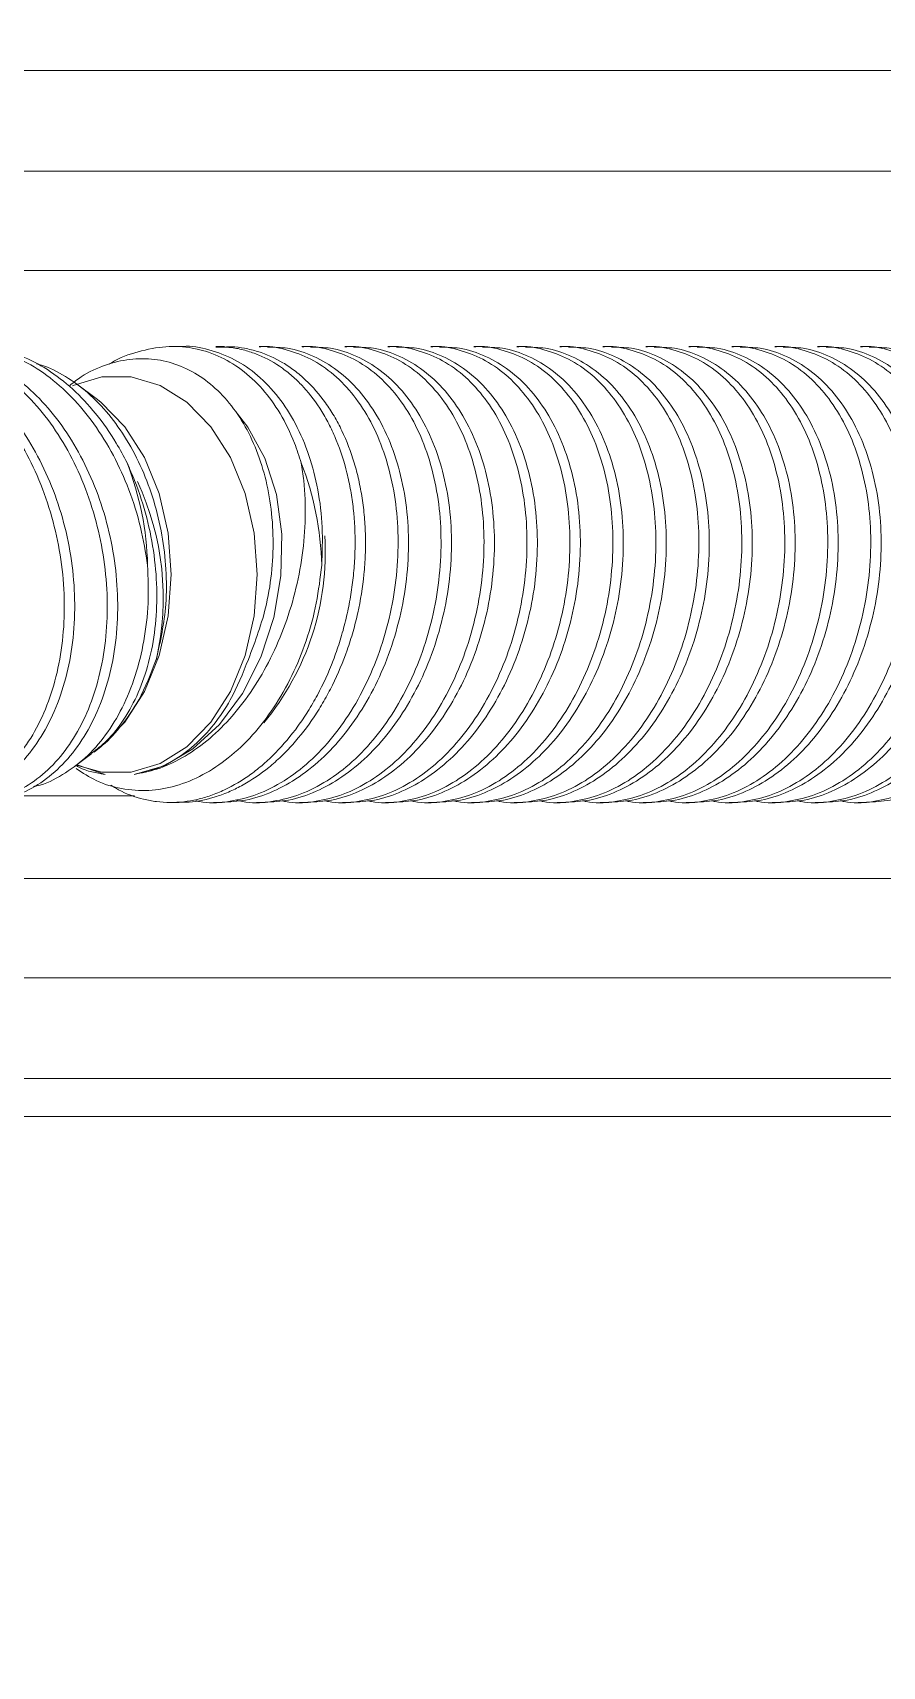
# Model space of a CAD drawing. Header units: millimetres. Extents: x -2048 to 999, y -438 to 438.
# Drawn here: x -661.6 to -626, y -220.2 to -152 of the extents above; entities that cross this region are included whole.
import ezdxf

# ---------------------------------------------------------------- set-up
doc = ezdxf.new("R2010")
doc.units = ezdxf.units.MM
doc.layers.add('LGV', color=4, linetype='Continuous')
doc.layers.add('Refrence', color=6, linetype='Continuous')

msp = doc.modelspace()

# ---------------------------------------------------------------- linework, layer by layer
at = {"layer": 'LGV', "linetype": 'Continuous', "lineweight": 15}
for p, q in [((-595.453, -153.575), (-712.96, -153.575)), ((-702.114, -157.771), (-603.331, -157.771)), ((-605.147, -161.925), (-703.929, -161.925)), ((-655.326, -165.1), (-655.687, -165.1)), ((-653.532, -165.1), (-653.892, -165.1)), ((-651.735, -165.1), (-652.094, -165.1)), ((-649.939, -165.1), (-650.298, -165.1)), ((-648.143, -165.1), (-648.502, -165.1)), ((-646.347, -165.1), (-646.706, -165.1)), ((-644.551, -165.1), (-644.91, -165.1)), ((-642.755, -165.1), (-643.114, -165.1)), ((-640.959, -165.1), (-641.318, -165.1)), ((-639.163, -165.1), (-639.522, -165.1)), ((-637.367, -165.1), (-637.726, -165.1)), ((-635.571, -165.1), (-635.929, -165.1)), ((-633.775, -165.1), (-634.133, -165.1)), ((-631.979, -165.1), (-632.337, -165.1)), ((-630.183, -165.1), (-630.541, -165.1)), ((-628.387, -165.1), (-628.745, -165.1)), ((-626.591, -165.1), (-626.949, -165.1)), ((-658.897, -167.275), (-659.667, -166.701)), ((-659.806, -182.653), (-659.075, -182.108)), ((-658.986, -182.041), (-658.897, -181.975)), ((-658.518, -182.975), (-659.698, -182.572)), ((-658.695, -182.946), (-658.518, -182.975)), ((-662.301, -183.868), (-657.304, -183.868)), ((-655.795, -184.15), (-655.435, -184.15)), ((-653.996, -184.15), (-653.639, -184.15)), ((-652.2, -184.15), (-651.842, -184.15)), ((-650.404, -184.15), (-650.046, -184.15)), ((-648.608, -184.15), (-648.25, -184.15)), ((-646.812, -184.15), (-646.454, -184.15)), ((-645.016, -184.15), (-644.658, -184.15)), ((-643.219, -184.15), (-642.862, -184.15)), ((-641.423, -184.15), (-641.066, -184.15)), ((-639.627, -184.15), (-639.27, -184.15)), ((-637.831, -184.15), (-637.474, -184.15)), ((-636.035, -184.15), (-635.678, -184.15)), ((-634.239, -184.15), (-633.882, -184.15)), ((-632.443, -184.15), (-632.086, -184.15)), ((-630.647, -184.15), (-630.29, -184.15)), ((-628.851, -184.15), (-628.494, -184.15)), ((-627.055, -184.15), (-626.698, -184.15)), ((-703.929, -187.325), (-605.147, -187.325)), ((-603.331, -191.479), (-702.114, -191.479)), ((-712.96, -195.675), (-595.453, -195.675)), ((-597.268, -197.262), (-714.775, -197.262))]:
    msp.add_line(p, q, dxfattribs=at)
at = {"layer": 'LGV', "linetype": 'Continuous', "lineweight": 15, "flags": 128}
for points in [[(-659.895, -166.738), (-659.861, -166.723), (-658.659, -166.361), (-657.431, -166.361), (-656.23, -166.723), (-655.107, -167.429), (-654.114, -168.45), (-653.292, -169.741), (-652.678, -171.245), (-652.298, -172.897), (-652.17, -174.625), (-652.298, -176.353), (-652.678, -178.005), (-653.292, -179.509), (-654.114, -180.8), (-655.107, -181.821), (-656.23, -182.527), (-657.431, -182.889), (-658.659, -182.889), (-659.677, -182.607)], [(-658.897, -167.275), (-658.7, -167.429), (-657.706, -168.45), (-656.884, -169.741), (-656.27, -171.245), (-655.89, -172.897), (-655.762, -174.625), (-655.89, -176.353), (-656.27, -178.005), (-656.884, -179.509), (-657.706, -180.8), (-658.7, -181.821), (-658.897, -181.975)], [(-657.316, -182.975), (-656.062, -182.618), (-654.855, -181.913), (-653.747, -180.889), (-652.788, -179.594), (-652.019, -178.082), (-651.475, -176.421), (-651.178, -174.683), (-651.142, -172.944), (-651.369, -171.281), (-651.848, -169.766), (-652.559, -168.466), (-652.994, -167.912)]]:
    msp.add_lwpolyline(points, dxfattribs=at)
at = {"layer": 'LGV', "linetype": 'Continuous', "lineweight": 15}
for centre, radius, start, end in [((-669.377, -174.544), 12.63, 1.39521, 21.26828), ((-662.098, -174.544), 12.63, 1.39521, 21.26828), ((-667.639, -175.611), 11.541, 347.18658, 24.95816), ((-660.51, -173.688), 11.188, 320.40402, 3.50319)]:
    msp.add_arc(centre, radius, start, end, dxfattribs=at)
for points, knots in [([(-666.044, -184.137), (-665.72, -184.123), (-665.017, -184.092), (-664.006, -183.726), (-663.029, -183.113), (-662.171, -182.264), (-661.441, -181.197), (-660.869, -179.951), (-660.463, -178.542), (-660.242, -177.027), (-660.211, -175.426), (-660.373, -173.809), (-660.728, -172.198), (-661.26, -170.67), (-661.964, -169.242), (-662.805, -167.985), (-663.776, -166.91), (-664.827, -166.07), (-665.949, -165.465), (-667.086, -165.143), (-668.008, -165.049), (-668.515, -165.157), (-668.663, -165.188)], [0, 0, 0, 0, 0.044461, 0.096343, 0.146732, 0.198563, 0.249304, 0.301486, 0.352771, 0.405516, 0.457267, 0.510507, 0.562438, 0.615884, 0.667659, 0.720958, 0.772343, 0.825244, 0.876182, 0.928616, 0.979223, 1, 1, 1, 1]), ([(-667.588, -165.115), (-667.538, -165.11), (-667.112, -165.068), (-666.293, -165.244), (-665.158, -165.659), (-664.07, -166.341), (-663.044, -167.253), (-662.122, -168.366), (-661.317, -169.665), (-660.664, -171.099), (-660.175, -172.65), (-659.873, -174.251), (-659.764, -175.881), (-659.854, -177.464), (-660.144, -178.98), (-660.619, -180.356), (-661.272, -181.577), (-662.071, -182.583), (-663.005, -183.372), (-664.029, -183.887), (-664.939, -184.143), (-665.499, -184.122), (-665.687, -184.115)], [0, 0, 0, 0, 0.007117, 0.060901, 0.112972, 0.166542, 0.218847, 0.272639, 0.325466, 0.379793, 0.433162, 0.488061, 0.54174, 0.596977, 0.650617, 0.705832, 0.759139, 0.814018, 0.866861, 0.921259, 0.973698, 1, 1, 1, 1]), ([(-664.248, -184.137), (-663.924, -184.123), (-663.221, -184.092), (-662.21, -183.726), (-661.233, -183.113), (-660.375, -182.264), (-659.645, -181.197), (-659.073, -179.951), (-658.667, -178.542), (-658.446, -177.027), (-658.415, -175.426), (-658.577, -173.809), (-658.932, -172.198), (-659.464, -170.67), (-660.168, -169.242), (-661.009, -167.985), (-661.98, -166.91), (-663.031, -166.07), (-664.153, -165.465), (-665.29, -165.143), (-666.212, -165.049), (-666.719, -165.157), (-666.867, -165.188)], [0, 0, 0, 0, 0.0444608, 0.0963433, 0.146732, 0.198563, 0.2493037, 0.3014856, 0.3527706, 0.4055162, 0.457267, 0.5105074, 0.5624385, 0.6158836, 0.6676591, 0.7209581, 0.7723431, 0.825244, 0.8761817, 0.9286161, 0.9792231, 1, 1, 1, 1]), ([(-665.792, -165.115), (-665.742, -165.11), (-665.316, -165.068), (-664.496, -165.244), (-663.362, -165.659), (-662.274, -166.341), (-661.248, -167.253), (-660.326, -168.366), (-659.521, -169.665), (-658.868, -171.099), (-658.379, -172.65), (-658.077, -174.251), (-657.968, -175.881), (-658.058, -177.464), (-658.348, -178.98), (-658.823, -180.356), (-659.476, -181.577), (-660.274, -182.583), (-661.209, -183.372), (-662.233, -183.887), (-663.143, -184.143), (-663.703, -184.122), (-663.89, -184.115)], [0, 0, 0, 0, 0.007117, 0.060901, 0.112972, 0.166542, 0.218847, 0.272639, 0.325466, 0.379793, 0.433162, 0.488061, 0.54174, 0.596977, 0.650617, 0.705832, 0.759139, 0.814018, 0.866861, 0.921259, 0.973698, 1, 1, 1, 1]), ([(-656.751, -174.236), (-656.838, -173.706), (-657.012, -172.629), (-657.507, -171.081), (-658.164, -169.618), (-658.969, -168.314), (-659.908, -167.182), (-660.937, -166.278), (-662.047, -165.604), (-663.179, -165.205), (-664.209, -165.05), (-664.827, -165.147), (-665.08, -165.187)], [0, 0, 0, 0, 0.102798, 0.208575, 0.31136, 0.417167, 0.519222, 0.624288, 0.72545, 0.829586, 0.930043, 1, 1, 1, 1]), ([(-663.996, -165.125), (-663.725, -165.129), (-663.073, -165.136), (-662.036, -165.456), (-660.92, -166.031), (-659.869, -166.846), (-658.898, -167.884), (-658.147, -168.945), (-657.756, -169.683), (-657.608, -169.963)], [0, 0, 0, 0, 0.113319, 0.272755, 0.4275, 0.586679, 0.742434, 0.902613, 1, 1, 1, 1]), ([(-658.355, -165.844), (-658.325, -165.824), (-657.938, -165.564), (-657.134, -165.289), (-655.995, -165.061), (-654.864, -165.128), (-653.799, -165.45), (-652.808, -166.032), (-651.932, -166.845), (-651.183, -167.884), (-650.656, -168.945), (-650.418, -169.683), (-650.328, -169.963)], [0, 0, 0, 0, 0.009774, 0.123634, 0.240853, 0.353768, 0.469968, 0.58275, 0.698763, 0.81228, 0.929022, 1, 1, 1, 1]), ([(-653.892, -165.131), (-653.651, -165.128), (-653.218, -165.123), (-652.625, -165.265), (-651.922, -165.506), (-651.259, -165.88), (-650.649, -166.371), (-650.078, -166.939), (-649.571, -167.617), (-649.139, -168.389), (-648.759, -169.223), (-648.461, -170.138), (-648.255, -171.114), (-648.11, -172.127), (-648.059, -173.183), (-648.105, -174.256), (-648.188, -175.063), (-648.318, -175.867), (-648.496, -176.671), (-648.721, -177.459), (-649.079, -178.478), (-649.522, -179.448), (-650.04, -180.341), (-650.603, -181.178), (-651.231, -181.924), (-651.907, -182.56), (-652.609, -183.118), (-653.347, -183.557), (-654.102, -183.865), (-654.862, -184.085), (-655.625, -184.173), (-656.374, -184.126), (-657.106, -183.988), (-657.752, -183.758), (-658.186, -183.489), (-658.293, -183.423)], [0, 0, 0, 0, 0.030172, 0.054197, 0.07729, 0.124257, 0.148185, 0.171382, 0.218552, 0.242578, 0.266007, 0.313647, 0.337911, 0.36158, 0.409714, 0.434235, 0.458042, 0.482013, 0.506507, 0.531181, 0.554969, 0.603364, 0.628029, 0.651669, 0.699766, 0.724282, 0.747717, 0.795393, 0.819695, 0.842951, 0.890259, 0.914368, 0.937536, 0.984657, 1, 1, 1, 1]), ([(-655.435, -184.144), (-655.295, -184.143), (-654.779, -184.137), (-654.06, -183.98), (-653.308, -183.697), (-652.566, -183.328), (-651.847, -182.838), (-651.167, -182.236), (-650.517, -181.562), (-649.917, -180.788), (-649.383, -179.931), (-648.895, -179.02), (-648.482, -178.04), (-648.157, -177.016), (-647.891, -175.964), (-647.718, -174.885), (-647.644, -173.807), (-647.638, -173.005), (-647.681, -172.216), (-647.775, -171.434), (-647.918, -170.678), (-648.171, -169.713), (-648.517, -168.813), (-648.948, -168.003), (-649.431, -167.259), (-649.988, -166.618), (-650.605, -166.096), (-651.257, -165.658), (-651.956, -165.341), (-652.686, -165.17), (-653.151, -165.093), (-653.434, -165.117), (-653.531, -165.125)], [0, 0, 0, 0, 0.019819, 0.072683, 0.099621, 0.125596, 0.17842, 0.205328, 0.231485, 0.284672, 0.311762, 0.3382, 0.391959, 0.419342, 0.446019, 0.500274, 0.527915, 0.554685, 0.581641, 0.609187, 0.636937, 0.663626, 0.717922, 0.745598, 0.772085, 0.825974, 0.853443, 0.879701, 0.933118, 0.960344, 0.986431, 1, 1, 1, 1]), ([(-649.472, -174.236), (-649.453, -173.706), (-649.414, -172.629), (-649.607, -171.081), (-649.982, -169.618), (-650.538, -168.314), (-651.265, -167.181), (-652.125, -166.279), (-653.108, -165.601), (-654.168, -165.219), (-654.925, -165.059), (-655.312, -165.103), (-655.326, -165.105)], [0, 0, 0, 0, 0.110097, 0.223384, 0.333467, 0.446786, 0.556088, 0.668614, 0.776959, 0.888489, 0.996079, 1, 1, 1, 1]), ([(-652.093, -165.115), (-652.042, -165.11), (-651.608, -165.068), (-650.826, -165.244), (-649.781, -165.659), (-648.841, -166.341), (-648.01, -167.253), (-647.324, -168.366), (-646.792, -169.665), (-646.436, -171.099), (-646.264, -172.65), (-646.285, -174.251), (-646.5, -175.881), (-646.901, -177.464), (-647.485, -178.98), (-648.223, -180.356), (-649.107, -181.577), (-650.095, -182.584), (-651.176, -183.368), (-652.298, -183.9), (-653.447, -184.148), (-654.268, -184.198), (-654.686, -184.089), (-654.738, -184.075)], [0, 0, 0, 0, 0.006875, 0.058829, 0.109129, 0.160876, 0.211401, 0.263364, 0.314393, 0.366873, 0.418426, 0.471457, 0.52331, 0.576668, 0.628484, 0.68182, 0.733313, 0.786325, 0.83737, 0.889918, 0.940573, 0.992709, 1, 1, 1, 1]), ([(-653.639, -184.137), (-653.312, -184.123), (-652.602, -184.092), (-651.511, -183.726), (-650.402, -183.113), (-649.362, -182.264), (-648.404, -181.197), (-647.57, -179.951), (-646.871, -178.542), (-646.339, -177.027), (-645.984, -175.426), (-645.823, -173.809), (-645.861, -172.198), (-646.096, -170.67), (-646.526, -169.242), (-647.129, -167.985), (-647.897, -166.91), (-648.791, -166.068), (-649.802, -165.473), (-650.79, -165.14), (-651.455, -165.129), (-651.736, -165.124)], [0, 0, 0, 0, 0.045979, 0.099633, 0.151742, 0.205343, 0.257817, 0.31178, 0.364817, 0.419363, 0.472881, 0.52794, 0.581644, 0.636914, 0.690458, 0.745577, 0.798716, 0.853424, 0.906101, 0.960325, 1, 1, 1, 1]), ([(-650.297, -165.115), (-650.246, -165.11), (-649.812, -165.068), (-649.03, -165.244), (-647.985, -165.659), (-647.045, -166.341), (-646.214, -167.253), (-645.528, -168.366), (-644.995, -169.665), (-644.64, -171.099), (-644.468, -172.65), (-644.489, -174.251), (-644.704, -175.881), (-645.105, -177.464), (-645.689, -178.98), (-646.427, -180.356), (-647.311, -181.577), (-648.299, -182.584), (-649.38, -183.368), (-650.502, -183.9), (-651.651, -184.15), (-652.507, -184.195), (-652.959, -184.073), (-653.045, -184.05)], [0, 0, 0, 0, 0.006842, 0.058543, 0.108598, 0.160094, 0.210373, 0.262084, 0.312865, 0.365089, 0.416391, 0.469164, 0.520765, 0.573864, 0.625427, 0.678504, 0.729747, 0.782501, 0.833298, 0.885591, 0.936, 0.987882, 1, 1, 1, 1]), ([(-651.843, -184.137), (-651.515, -184.123), (-650.806, -184.092), (-649.715, -183.726), (-648.605, -183.113), (-647.566, -182.264), (-646.608, -181.197), (-645.774, -179.951), (-645.075, -178.542), (-644.543, -177.027), (-644.188, -175.426), (-644.027, -173.809), (-644.065, -172.198), (-644.3, -170.67), (-644.73, -169.242), (-645.333, -167.985), (-646.101, -166.91), (-646.995, -166.068), (-648.006, -165.473), (-648.994, -165.14), (-649.659, -165.129), (-649.94, -165.124)], [0, 0, 0, 0, 0.045979, 0.0996332, 0.1517424, 0.2053433, 0.2578166, 0.3117804, 0.3648166, 0.4193633, 0.4728812, 0.5279396, 0.581644, 0.6369141, 0.6904576, 0.7455766, 0.7987162, 0.8534235, 0.9061006, 0.9603254, 1, 1, 1, 1]), ([(-648.501, -165.115), (-648.45, -165.11), (-648.015, -165.068), (-647.234, -165.244), (-646.189, -165.659), (-645.249, -166.341), (-644.418, -167.253), (-643.732, -168.366), (-643.199, -169.665), (-642.844, -171.099), (-642.672, -172.65), (-642.693, -174.251), (-642.908, -175.881), (-643.309, -177.464), (-643.893, -178.98), (-644.631, -180.356), (-645.515, -181.577), (-646.503, -182.584), (-647.584, -183.368), (-648.706, -183.9), (-649.854, -184.148), (-650.676, -184.198), (-651.095, -184.089), (-651.146, -184.075)], [0, 0, 0, 0, 0.0068748, 0.0588267, 0.1091249, 0.1608703, 0.2113938, 0.2633549, 0.3143821, 0.3668595, 0.4184111, 0.4714399, 0.5232911, 0.5766472, 0.6284611, 0.6817954, 0.7332867, 0.7862968, 0.8373401, 0.8898865, 0.9405397, 0.9926735, 1, 1, 1, 1]), ([(-650.047, -184.137), (-649.719, -184.123), (-649.01, -184.092), (-647.919, -183.726), (-646.809, -183.113), (-645.77, -182.264), (-644.812, -181.197), (-643.978, -179.951), (-643.279, -178.542), (-642.747, -177.027), (-642.392, -175.426), (-642.231, -173.809), (-642.269, -172.198), (-642.504, -170.67), (-642.934, -169.242), (-643.537, -167.985), (-644.305, -166.91), (-645.198, -166.068), (-646.21, -165.473), (-647.198, -165.14), (-647.863, -165.129), (-648.144, -165.124)], [0, 0, 0, 0, 0.045979, 0.099633, 0.151742, 0.205343, 0.257817, 0.31178, 0.364817, 0.419363, 0.472881, 0.52794, 0.581644, 0.636914, 0.690458, 0.745577, 0.798716, 0.853424, 0.906101, 0.960325, 1, 1, 1, 1]), ([(-646.705, -165.115), (-646.654, -165.11), (-646.219, -165.068), (-645.438, -165.244), (-644.393, -165.659), (-643.453, -166.341), (-642.621, -167.253), (-641.936, -168.366), (-641.403, -169.665), (-641.048, -171.099), (-640.876, -172.65), (-640.897, -174.251), (-641.112, -175.881), (-641.513, -177.464), (-642.097, -178.98), (-642.834, -180.356), (-643.719, -181.577), (-644.707, -182.584), (-645.788, -183.368), (-646.91, -183.9), (-648.058, -184.148), (-648.88, -184.198), (-649.299, -184.089), (-649.35, -184.075)], [0, 0, 0, 0, 0.006875, 0.058827, 0.109125, 0.16087, 0.211394, 0.263355, 0.314382, 0.36686, 0.418411, 0.47144, 0.523291, 0.576647, 0.628461, 0.681795, 0.733287, 0.786297, 0.83734, 0.889886, 0.94054, 0.992674, 1, 1, 1, 1]), ([(-648.251, -184.137), (-647.923, -184.123), (-647.213, -184.092), (-646.123, -183.726), (-645.013, -183.113), (-643.974, -182.264), (-643.016, -181.197), (-642.182, -179.951), (-641.483, -178.542), (-640.951, -177.027), (-640.596, -175.426), (-640.435, -173.809), (-640.473, -172.198), (-640.708, -170.67), (-641.138, -169.242), (-641.741, -167.985), (-642.509, -166.91), (-643.402, -166.068), (-644.414, -165.473), (-645.402, -165.14), (-646.067, -165.129), (-646.348, -165.124)], [0, 0, 0, 0, 0.045979, 0.0996332, 0.1517424, 0.2053433, 0.2578166, 0.3117804, 0.3648166, 0.4193633, 0.4728812, 0.5279396, 0.581644, 0.6369141, 0.6904576, 0.7455766, 0.7987162, 0.8534235, 0.9061006, 0.9603254, 1, 1, 1, 1]), ([(-644.909, -165.115), (-644.858, -165.11), (-644.423, -165.068), (-643.642, -165.244), (-642.597, -165.659), (-641.656, -166.341), (-640.825, -167.253), (-640.14, -168.366), (-639.607, -169.665), (-639.252, -171.099), (-639.08, -172.65), (-639.101, -174.251), (-639.316, -175.881), (-639.717, -177.464), (-640.3, -178.98), (-641.038, -180.356), (-641.923, -181.577), (-642.911, -182.584), (-643.992, -183.368), (-645.114, -183.9), (-646.262, -184.148), (-647.084, -184.198), (-647.503, -184.089), (-647.554, -184.075)], [0, 0, 0, 0, 0.0068748, 0.0588267, 0.1091249, 0.1608703, 0.2113938, 0.2633549, 0.3143821, 0.3668595, 0.4184111, 0.4714399, 0.5232911, 0.5766472, 0.6284611, 0.6817954, 0.7332867, 0.7862968, 0.8373401, 0.8898865, 0.9405397, 0.9926735, 1, 1, 1, 1]), ([(-646.455, -184.137), (-646.127, -184.123), (-645.417, -184.092), (-644.327, -183.726), (-643.217, -183.113), (-642.178, -182.264), (-641.22, -181.197), (-640.386, -179.951), (-639.687, -178.542), (-639.155, -177.027), (-638.8, -175.426), (-638.639, -173.809), (-638.677, -172.198), (-638.912, -170.67), (-639.342, -169.242), (-639.945, -167.985), (-640.713, -166.91), (-641.606, -166.068), (-642.618, -165.473), (-643.606, -165.14), (-644.271, -165.129), (-644.552, -165.124)], [0, 0, 0, 0, 0.045979, 0.099633, 0.151742, 0.205343, 0.257817, 0.31178, 0.364817, 0.419363, 0.472881, 0.52794, 0.581644, 0.636914, 0.690458, 0.745577, 0.798716, 0.853424, 0.906101, 0.960325, 1, 1, 1, 1]), ([(-643.113, -165.115), (-643.062, -165.11), (-642.627, -165.068), (-641.846, -165.244), (-640.801, -165.659), (-639.86, -166.341), (-639.029, -167.253), (-638.344, -168.366), (-637.811, -169.665), (-637.456, -171.099), (-637.284, -172.65), (-637.305, -174.251), (-637.52, -175.881), (-637.921, -177.464), (-638.504, -178.98), (-639.242, -180.356), (-640.127, -181.577), (-641.115, -182.584), (-642.195, -183.368), (-643.318, -183.9), (-644.466, -184.148), (-645.288, -184.198), (-645.707, -184.089), (-645.758, -184.075)], [0, 0, 0, 0, 0.0068748, 0.0588267, 0.1091249, 0.1608703, 0.2113938, 0.2633549, 0.3143821, 0.3668595, 0.4184111, 0.4714399, 0.5232911, 0.5766472, 0.6284611, 0.6817954, 0.7332867, 0.7862968, 0.8373401, 0.8898865, 0.9405397, 0.9926735, 1, 1, 1, 1]), ([(-644.659, -184.137), (-644.331, -184.123), (-643.621, -184.092), (-642.531, -183.726), (-641.421, -183.113), (-640.382, -182.264), (-639.424, -181.197), (-638.59, -179.951), (-637.891, -178.542), (-637.359, -177.027), (-637.004, -175.426), (-636.843, -173.809), (-636.881, -172.198), (-637.116, -170.67), (-637.546, -169.242), (-638.149, -167.985), (-638.917, -166.91), (-639.81, -166.068), (-640.822, -165.473), (-641.81, -165.14), (-642.475, -165.129), (-642.756, -165.124)], [0, 0, 0, 0, 0.045979, 0.099633, 0.151742, 0.205343, 0.257817, 0.31178, 0.364817, 0.419363, 0.472881, 0.52794, 0.581644, 0.636914, 0.690458, 0.745577, 0.798716, 0.853424, 0.906101, 0.960325, 1, 1, 1, 1]), ([(-641.317, -165.115), (-641.266, -165.11), (-640.831, -165.068), (-640.05, -165.244), (-639.005, -165.659), (-638.064, -166.341), (-637.233, -167.253), (-636.548, -168.366), (-636.015, -169.665), (-635.66, -171.099), (-635.488, -172.65), (-635.508, -174.251), (-635.724, -175.881), (-636.125, -177.464), (-636.708, -178.98), (-637.446, -180.356), (-638.331, -181.577), (-639.319, -182.584), (-640.399, -183.368), (-641.522, -183.9), (-642.67, -184.149), (-643.508, -184.197), (-643.942, -184.081), (-644.01, -184.063)], [0, 0, 0, 0, 0.006859, 0.058695, 0.108881, 0.160511, 0.210921, 0.262766, 0.313679, 0.366039, 0.417476, 0.470386, 0.522121, 0.575358, 0.627056, 0.680271, 0.731647, 0.784539, 0.835468, 0.887897, 0.938437, 0.990454, 1, 1, 1, 1]), ([(-642.863, -184.137), (-642.535, -184.123), (-641.825, -184.092), (-640.735, -183.726), (-639.625, -183.113), (-638.586, -182.264), (-637.628, -181.197), (-636.794, -179.951), (-636.095, -178.542), (-635.563, -177.027), (-635.208, -175.426), (-635.047, -173.809), (-635.085, -172.198), (-635.32, -170.67), (-635.75, -169.242), (-636.353, -167.985), (-637.121, -166.91), (-638.014, -166.068), (-639.025, -165.473), (-640.014, -165.14), (-640.679, -165.129), (-640.96, -165.124)], [0, 0, 0, 0, 0.045979, 0.099633, 0.151742, 0.205343, 0.257817, 0.31178, 0.364817, 0.419363, 0.472881, 0.52794, 0.581644, 0.636914, 0.690458, 0.745577, 0.798716, 0.853424, 0.906101, 0.960325, 1, 1, 1, 1]), ([(-639.521, -165.115), (-639.47, -165.11), (-639.035, -165.068), (-638.254, -165.244), (-637.209, -165.659), (-636.268, -166.341), (-635.437, -167.253), (-634.752, -168.366), (-634.219, -169.665), (-633.864, -171.099), (-633.692, -172.65), (-633.712, -174.251), (-633.928, -175.881), (-634.329, -177.464), (-634.912, -178.98), (-635.65, -180.356), (-636.535, -181.577), (-637.523, -182.584), (-638.603, -183.368), (-639.726, -183.9), (-640.874, -184.148), (-641.696, -184.198), (-642.114, -184.089), (-642.166, -184.075)], [0, 0, 0, 0, 0.006875, 0.058827, 0.109125, 0.16087, 0.211394, 0.263355, 0.314382, 0.36686, 0.418411, 0.47144, 0.523291, 0.576647, 0.628461, 0.681795, 0.733287, 0.786297, 0.83734, 0.889886, 0.94054, 0.992674, 1, 1, 1, 1]), ([(-641.067, -184.137), (-640.739, -184.123), (-640.029, -184.092), (-638.939, -183.726), (-637.829, -183.113), (-636.79, -182.264), (-635.832, -181.197), (-634.998, -179.951), (-634.299, -178.542), (-633.767, -177.027), (-633.412, -175.426), (-633.251, -173.809), (-633.289, -172.198), (-633.524, -170.67), (-633.954, -169.242), (-634.557, -167.985), (-635.325, -166.91), (-636.218, -166.068), (-637.229, -165.473), (-638.218, -165.14), (-638.883, -165.129), (-639.164, -165.124)], [0, 0, 0, 0, 0.045979, 0.099633, 0.151742, 0.205343, 0.257817, 0.31178, 0.364817, 0.419363, 0.472881, 0.52794, 0.581644, 0.636914, 0.690458, 0.745577, 0.798716, 0.853424, 0.906101, 0.960325, 1, 1, 1, 1]), ([(-637.725, -165.115), (-637.674, -165.11), (-637.239, -165.068), (-636.458, -165.244), (-635.413, -165.659), (-634.472, -166.341), (-633.641, -167.253), (-632.956, -168.366), (-632.423, -169.665), (-632.068, -171.099), (-631.896, -172.65), (-631.916, -174.251), (-632.132, -175.881), (-632.533, -177.464), (-633.116, -178.98), (-633.854, -180.356), (-634.739, -181.577), (-635.726, -182.584), (-636.807, -183.368), (-637.93, -183.9), (-639.078, -184.148), (-639.9, -184.198), (-640.318, -184.089), (-640.37, -184.075)], [0, 0, 0, 0, 0.0068748, 0.0588267, 0.1091249, 0.1608703, 0.2113938, 0.2633549, 0.3143821, 0.3668595, 0.4184111, 0.4714399, 0.5232911, 0.5766472, 0.6284611, 0.6817954, 0.7332867, 0.7862968, 0.8373401, 0.8898865, 0.9405397, 0.9926735, 1, 1, 1, 1]), ([(-639.271, -184.137), (-638.943, -184.123), (-638.233, -184.092), (-637.143, -183.726), (-636.033, -183.113), (-634.994, -182.264), (-634.036, -181.197), (-633.202, -179.951), (-632.503, -178.542), (-631.971, -177.027), (-631.616, -175.426), (-631.455, -173.809), (-631.493, -172.198), (-631.728, -170.67), (-632.158, -169.242), (-632.76, -167.985), (-633.529, -166.91), (-634.422, -166.068), (-635.433, -165.473), (-636.422, -165.14), (-637.087, -165.129), (-637.368, -165.124)], [0, 0, 0, 0, 0.045979, 0.099633, 0.151742, 0.205343, 0.257817, 0.31178, 0.364817, 0.419363, 0.472881, 0.52794, 0.581644, 0.636914, 0.690458, 0.745577, 0.798716, 0.853424, 0.906101, 0.960325, 1, 1, 1, 1]), ([(-635.929, -165.115), (-635.878, -165.11), (-635.443, -165.068), (-634.662, -165.244), (-633.617, -165.659), (-632.676, -166.341), (-631.845, -167.253), (-631.159, -168.366), (-630.627, -169.665), (-630.272, -171.099), (-630.1, -172.65), (-630.12, -174.251), (-630.335, -175.881), (-630.737, -177.464), (-631.32, -178.98), (-632.058, -180.356), (-632.943, -181.577), (-633.93, -182.584), (-635.011, -183.368), (-636.134, -183.9), (-637.282, -184.148), (-638.104, -184.198), (-638.522, -184.089), (-638.574, -184.075)], [0, 0, 0, 0, 0.006875, 0.058827, 0.109125, 0.16087, 0.211394, 0.263355, 0.314382, 0.36686, 0.418411, 0.47144, 0.523291, 0.576647, 0.628461, 0.681795, 0.733287, 0.786297, 0.83734, 0.889886, 0.94054, 0.992674, 1, 1, 1, 1]), ([(-637.475, -184.137), (-637.147, -184.123), (-636.437, -184.092), (-635.347, -183.726), (-634.237, -183.113), (-633.198, -182.264), (-632.24, -181.197), (-631.406, -179.951), (-630.707, -178.542), (-630.175, -177.027), (-629.819, -175.426), (-629.659, -173.809), (-629.697, -172.198), (-629.932, -170.67), (-630.362, -169.242), (-630.964, -167.985), (-631.733, -166.91), (-632.626, -166.068), (-633.637, -165.473), (-634.626, -165.14), (-635.291, -165.129), (-635.572, -165.124)], [0, 0, 0, 0, 0.045979, 0.099633, 0.151742, 0.205343, 0.257817, 0.31178, 0.364817, 0.419363, 0.472881, 0.52794, 0.581644, 0.636914, 0.690458, 0.745577, 0.798716, 0.853424, 0.906101, 0.960325, 1, 1, 1, 1]), ([(-634.133, -165.115), (-634.082, -165.11), (-633.647, -165.068), (-632.866, -165.244), (-631.821, -165.659), (-630.88, -166.341), (-630.049, -167.253), (-629.363, -168.366), (-628.831, -169.665), (-628.476, -171.099), (-628.304, -172.65), (-628.324, -174.251), (-628.539, -175.881), (-628.941, -177.464), (-629.524, -178.98), (-630.262, -180.356), (-631.147, -181.577), (-632.134, -182.584), (-633.215, -183.368), (-634.337, -183.9), (-635.486, -184.148), (-636.308, -184.198), (-636.726, -184.089), (-636.778, -184.075)], [0, 0, 0, 0, 0.0068748, 0.0588267, 0.1091249, 0.1608703, 0.2113938, 0.2633549, 0.3143821, 0.3668595, 0.4184111, 0.4714399, 0.5232911, 0.5766472, 0.6284611, 0.6817954, 0.7332867, 0.7862968, 0.8373401, 0.8898865, 0.9405397, 0.9926735, 1, 1, 1, 1]), ([(-635.679, -184.137), (-635.351, -184.123), (-634.641, -184.092), (-633.551, -183.726), (-632.441, -183.113), (-631.401, -182.264), (-630.444, -181.197), (-629.61, -179.951), (-628.911, -178.542), (-628.379, -177.027), (-628.023, -175.426), (-627.863, -173.809), (-627.901, -172.198), (-628.136, -170.67), (-628.566, -169.242), (-629.168, -167.985), (-629.937, -166.91), (-630.83, -166.068), (-631.841, -165.473), (-632.83, -165.14), (-633.495, -165.129), (-633.776, -165.124)], [0, 0, 0, 0, 0.045979, 0.099633, 0.151742, 0.205343, 0.257817, 0.31178, 0.364817, 0.419363, 0.472881, 0.52794, 0.581644, 0.636914, 0.690458, 0.745577, 0.798716, 0.853424, 0.906101, 0.960325, 1, 1, 1, 1]), ([(-632.337, -165.115), (-632.286, -165.11), (-631.851, -165.068), (-631.07, -165.244), (-630.025, -165.659), (-629.084, -166.341), (-628.253, -167.253), (-627.567, -168.366), (-627.035, -169.665), (-626.68, -171.099), (-626.507, -172.65), (-626.528, -174.251), (-626.743, -175.881), (-627.145, -177.464), (-627.728, -178.98), (-628.466, -180.356), (-629.351, -181.577), (-630.338, -182.584), (-631.419, -183.368), (-632.541, -183.9), (-633.69, -184.148), (-634.511, -184.198), (-634.93, -184.089), (-634.982, -184.075)], [0, 0, 0, 0, 0.006875, 0.058827, 0.109125, 0.16087, 0.211394, 0.263355, 0.314382, 0.36686, 0.418411, 0.47144, 0.523291, 0.576647, 0.628461, 0.681795, 0.733287, 0.786297, 0.83734, 0.889886, 0.94054, 0.992674, 1, 1, 1, 1]), ([(-633.883, -184.137), (-633.555, -184.123), (-632.845, -184.092), (-631.755, -183.726), (-630.645, -183.113), (-629.605, -182.264), (-628.648, -181.197), (-627.814, -179.951), (-627.115, -178.542), (-626.583, -177.027), (-626.227, -175.426), (-626.067, -173.809), (-626.105, -172.198), (-626.34, -170.67), (-626.77, -169.242), (-627.372, -167.985), (-628.14, -166.91), (-629.034, -166.068), (-630.045, -165.473), (-631.034, -165.14), (-631.699, -165.129), (-631.98, -165.124)], [0, 0, 0, 0, 0.045979, 0.099633, 0.151742, 0.205343, 0.257817, 0.31178, 0.364817, 0.419363, 0.472881, 0.52794, 0.581644, 0.636914, 0.690458, 0.745577, 0.798716, 0.853424, 0.906101, 0.960325, 1, 1, 1, 1]), ([(-630.541, -165.115), (-630.49, -165.11), (-630.055, -165.068), (-629.274, -165.244), (-628.229, -165.659), (-627.288, -166.341), (-626.457, -167.253), (-625.771, -168.366), (-625.239, -169.665), (-624.884, -171.099), (-624.711, -172.65), (-624.732, -174.251), (-624.947, -175.881), (-625.349, -177.464), (-625.932, -178.98), (-626.67, -180.356), (-627.555, -181.577), (-628.542, -182.584), (-629.623, -183.368), (-630.745, -183.9), (-631.894, -184.148), (-632.715, -184.198), (-633.134, -184.089), (-633.186, -184.075)], [0, 0, 0, 0, 0.006875, 0.058827, 0.109125, 0.16087, 0.211394, 0.263355, 0.314382, 0.36686, 0.418411, 0.47144, 0.523291, 0.576647, 0.628461, 0.681795, 0.733287, 0.786297, 0.83734, 0.889886, 0.94054, 0.992674, 1, 1, 1, 1]), ([(-632.086, -184.137), (-631.759, -184.123), (-631.049, -184.092), (-629.959, -183.726), (-628.849, -183.113), (-627.809, -182.264), (-626.852, -181.197), (-626.018, -179.951), (-625.319, -178.542), (-624.787, -177.027), (-624.431, -175.426), (-624.271, -173.809), (-624.309, -172.198), (-624.544, -170.67), (-624.974, -169.242), (-625.576, -167.985), (-626.344, -166.91), (-627.238, -166.068), (-628.249, -165.473), (-629.238, -165.14), (-629.903, -165.129), (-630.184, -165.124)], [0, 0, 0, 0, 0.045979, 0.099633, 0.151742, 0.205343, 0.257817, 0.31178, 0.364817, 0.419363, 0.472881, 0.52794, 0.581644, 0.636914, 0.690458, 0.745577, 0.798716, 0.853424, 0.906101, 0.960325, 1, 1, 1, 1]), ([(-628.745, -165.115), (-628.694, -165.11), (-628.259, -165.068), (-627.477, -165.244), (-626.433, -165.659), (-625.492, -166.341), (-624.661, -167.253), (-623.975, -168.366), (-623.443, -169.665), (-623.087, -171.099), (-622.915, -172.65), (-622.936, -174.251), (-623.151, -175.881), (-623.553, -177.464), (-624.136, -178.98), (-624.874, -180.356), (-625.759, -181.577), (-626.746, -182.584), (-627.827, -183.368), (-628.949, -183.9), (-630.098, -184.148), (-630.919, -184.198), (-631.338, -184.089), (-631.39, -184.075)], [0, 0, 0, 0, 0.0068748, 0.0588267, 0.1091249, 0.1608703, 0.2113938, 0.2633549, 0.3143821, 0.3668595, 0.4184111, 0.4714399, 0.5232911, 0.5766472, 0.6284611, 0.6817954, 0.7332867, 0.7862968, 0.8373401, 0.8898865, 0.9405397, 0.9926735, 1, 1, 1, 1]), ([(-630.29, -184.137), (-629.963, -184.123), (-629.253, -184.092), (-628.163, -183.726), (-627.053, -183.113), (-626.013, -182.264), (-625.056, -181.197), (-624.222, -179.951), (-623.522, -178.542), (-622.991, -177.027), (-622.635, -175.426), (-622.475, -173.809), (-622.512, -172.198), (-622.748, -170.67), (-623.178, -169.242), (-623.78, -167.985), (-624.548, -166.91), (-625.442, -166.068), (-626.453, -165.473), (-627.442, -165.14), (-628.107, -165.129), (-628.388, -165.124)], [0, 0, 0, 0, 0.045979, 0.099633, 0.151742, 0.205343, 0.257817, 0.31178, 0.364817, 0.419363, 0.472881, 0.52794, 0.581644, 0.636914, 0.690458, 0.745577, 0.798716, 0.853424, 0.906101, 0.960325, 1, 1, 1, 1]), ([(-626.949, -165.115), (-626.898, -165.11), (-626.463, -165.068), (-625.681, -165.244), (-624.636, -165.659), (-623.696, -166.341), (-622.865, -167.253), (-622.179, -168.366), (-621.647, -169.665), (-621.291, -171.099), (-621.119, -172.65), (-621.14, -174.251), (-621.355, -175.881), (-621.756, -177.464), (-622.34, -178.98), (-623.078, -180.356), (-623.963, -181.577), (-624.95, -182.584), (-626.031, -183.368), (-627.153, -183.9), (-628.302, -184.148), (-629.123, -184.198), (-629.542, -184.089), (-629.594, -184.075)], [0, 0, 0, 0, 0.006875, 0.058827, 0.109125, 0.16087, 0.211394, 0.263355, 0.314382, 0.36686, 0.418411, 0.47144, 0.523291, 0.576647, 0.628461, 0.681795, 0.733287, 0.786297, 0.83734, 0.889886, 0.94054, 0.992674, 1, 1, 1, 1]), ([(-628.494, -184.137), (-628.167, -184.123), (-627.457, -184.092), (-626.367, -183.726), (-625.257, -183.113), (-624.217, -182.264), (-623.26, -181.197), (-622.425, -179.951), (-621.726, -178.542), (-621.195, -177.027), (-620.839, -175.426), (-620.679, -173.809), (-620.716, -172.198), (-620.952, -170.67), (-621.382, -169.242), (-621.984, -167.985), (-622.752, -166.91), (-623.646, -166.068), (-624.657, -165.473), (-625.646, -165.14), (-626.311, -165.129), (-626.591, -165.124)], [0, 0, 0, 0, 0.045979, 0.099633, 0.151742, 0.205343, 0.257817, 0.31178, 0.364817, 0.419363, 0.472881, 0.52794, 0.581644, 0.636914, 0.690458, 0.745577, 0.798716, 0.853424, 0.906101, 0.960325, 1, 1, 1, 1]), ([(-625.153, -165.115), (-625.102, -165.11), (-624.667, -165.068), (-623.885, -165.244), (-622.84, -165.659), (-621.9, -166.341), (-621.069, -167.253), (-620.383, -168.366), (-619.851, -169.665), (-619.495, -171.099), (-619.323, -172.65), (-619.344, -174.251), (-619.559, -175.881), (-619.96, -177.464), (-620.544, -178.98), (-621.282, -180.356), (-622.167, -181.577), (-623.154, -182.584), (-624.235, -183.368), (-625.357, -183.9), (-626.506, -184.148), (-627.327, -184.198), (-627.746, -184.089), (-627.798, -184.075)], [0, 0, 0, 0, 0.0068748, 0.0588267, 0.1091249, 0.1608703, 0.2113938, 0.2633549, 0.3143821, 0.3668595, 0.4184111, 0.4714399, 0.5232911, 0.5766472, 0.6284611, 0.6817954, 0.7332867, 0.7862968, 0.8373401, 0.8898865, 0.9405397, 0.9926735, 1, 1, 1, 1]), ([(-626.698, -184.137), (-626.371, -184.123), (-625.661, -184.092), (-624.571, -183.726), (-623.461, -183.113), (-622.421, -182.264), (-621.464, -181.197), (-620.629, -179.951), (-619.93, -178.542), (-619.398, -177.027), (-619.043, -175.426), (-618.883, -173.809), (-618.92, -172.198), (-619.156, -170.67), (-619.586, -169.242), (-620.188, -167.985), (-620.956, -166.91), (-621.85, -166.068), (-622.861, -165.473), (-623.85, -165.14), (-624.514, -165.129), (-624.795, -165.124)], [0, 0, 0, 0, 0.045979, 0.099633, 0.151742, 0.205343, 0.257817, 0.31178, 0.364817, 0.419363, 0.472881, 0.52794, 0.581644, 0.636914, 0.690458, 0.745577, 0.798716, 0.853424, 0.906101, 0.960325, 1, 1, 1, 1]), ([(-661.397, -165.827), (-661.328, -165.842), (-660.912, -165.932), (-660.18, -166.326), (-659.229, -167.009), (-658.366, -167.907), (-657.6, -168.986), (-656.964, -170.205), (-656.466, -171.549), (-656.128, -172.961), (-655.959, -174.419), (-655.948, -176.207), (-656.218, -177.416), (-656.386, -178.171)], [0, 0, 0, 0, 0.018633, 0.110973, 0.200788, 0.293189, 0.383352, 0.476103, 0.566748, 0.659997, 0.751062, 0.844757, 1, 1, 1, 1]), ([(-660, -166.722), (-659.842, -166.598), (-659.367, -166.226), (-658.52, -165.851), (-657.488, -165.597), (-656.468, -165.598), (-655.472, -165.84), (-654.546, -166.313), (-653.698, -167.012), (-652.966, -167.907), (-652.359, -168.987), (-651.904, -170.205), (-651.607, -171.549), (-651.481, -172.961), (-651.533, -174.419), (-651.796, -176.207), (-652.253, -177.416), (-652.537, -178.171)], [0, 0, 0, 0, 0.0332461, 0.1000509, 0.1646357, 0.2311034, 0.2955235, 0.3618094, 0.4262835, 0.4926137, 0.5573375, 0.623919, 0.6889888, 0.7559283, 0.8212995, 0.8885586, 1, 1, 1, 1]), ([(-659.091, -182.089), (-658.877, -181.926), (-658.374, -181.543), (-657.712, -180.684), (-657.115, -179.584), (-656.676, -178.305), (-656.412, -176.901), (-656.334, -175.389), (-656.448, -173.827), (-656.76, -172.241), (-657.172, -170.948), (-657.5, -170.208), (-657.608, -169.963)], [0, 0, 0, 0, 0.076461, 0.180026, 0.286484, 0.3921, 0.500639, 0.608828, 0.720032, 0.830386, 0.943898, 1, 1, 1, 1]), ([(-657.316, -182.975), (-656.999, -182.915), (-656.326, -182.787), (-655.297, -182.315), (-654.272, -181.613), (-653.306, -180.689), (-652.436, -179.583), (-651.672, -178.305), (-651.045, -176.901), (-650.566, -175.389), (-650.257, -173.827), (-650.131, -172.241), (-650.177, -170.948), (-650.291, -170.208), (-650.328, -169.963)], [0, 0, 0, 0, 0.075059, 0.158926, 0.245184, 0.329828, 0.416838, 0.503158, 0.591868, 0.680292, 0.77118, 0.861373, 0.954147, 1, 1, 1, 1]), ([(-656.751, -174.236), (-656.732, -174.766), (-656.693, -175.841), (-656.878, -177.398), (-657.24, -178.876), (-657.781, -180.205), (-658.491, -181.369), (-659.333, -182.321), (-660.307, -183.019), (-661.047, -183.401), (-661.472, -183.47), (-661.521, -183.478)], [0, 0, 0, 0, 0.121598, 0.24672, 0.368361, 0.493552, 0.614772, 0.739548, 0.860042, 0.98407, 1, 1, 1, 1]), ([(-649.472, -174.236), (-649.536, -174.766), (-649.665, -175.841), (-650.097, -177.398), (-650.697, -178.876), (-651.452, -180.205), (-652.351, -181.37), (-653.351, -182.316), (-654.439, -183.035), (-655.564, -183.493), (-656.715, -183.689), (-657.834, -183.609), (-658.864, -183.305), (-659.462, -182.912), (-659.737, -182.731)], [0, 0, 0, 0, 0.083918, 0.170268, 0.254215, 0.340613, 0.42427, 0.510381, 0.593537, 0.679132, 0.761804, 0.846888, 0.929334, 1, 1, 1, 1]), ([(-656.386, -178.171), (-656.61, -178.755), (-656.995, -179.753), (-657.801, -180.916), (-658.444, -181.641), (-658.878, -181.936), (-659.001, -182.02)], [0, 0, 0, 0, 0.366078, 0.626103, 0.893756, 1, 1, 1, 1]), ([(-652.537, -178.171), (-652.771, -178.754), (-653.17, -179.751), (-653.974, -180.924), (-654.78, -181.784), (-655.685, -182.437), (-656.539, -182.825), (-657.097, -182.933), (-657.316, -182.975)], [0, 0, 0, 0, 0.230036, 0.393431, 0.561619, 0.724016, 0.891209, 1, 1, 1, 1]), ([(-659.742, -182.605), (-659.701, -182.629), (-659.325, -182.851), (-658.898, -182.917), (-658.518, -182.975)], [0, 0, 0, 0, 0.1090347, 1, 1, 1, 1])]:
    msp.add_open_spline(points, degree=3, knots=knots, dxfattribs=at)
at = {"layer": 'Refrence', "linetype": 'Continuous', "lineweight": 0}
msp.add_circle((-735.965, -214.63), 143.319, dxfattribs=at)

doc.saveas('drawing.dxf')
